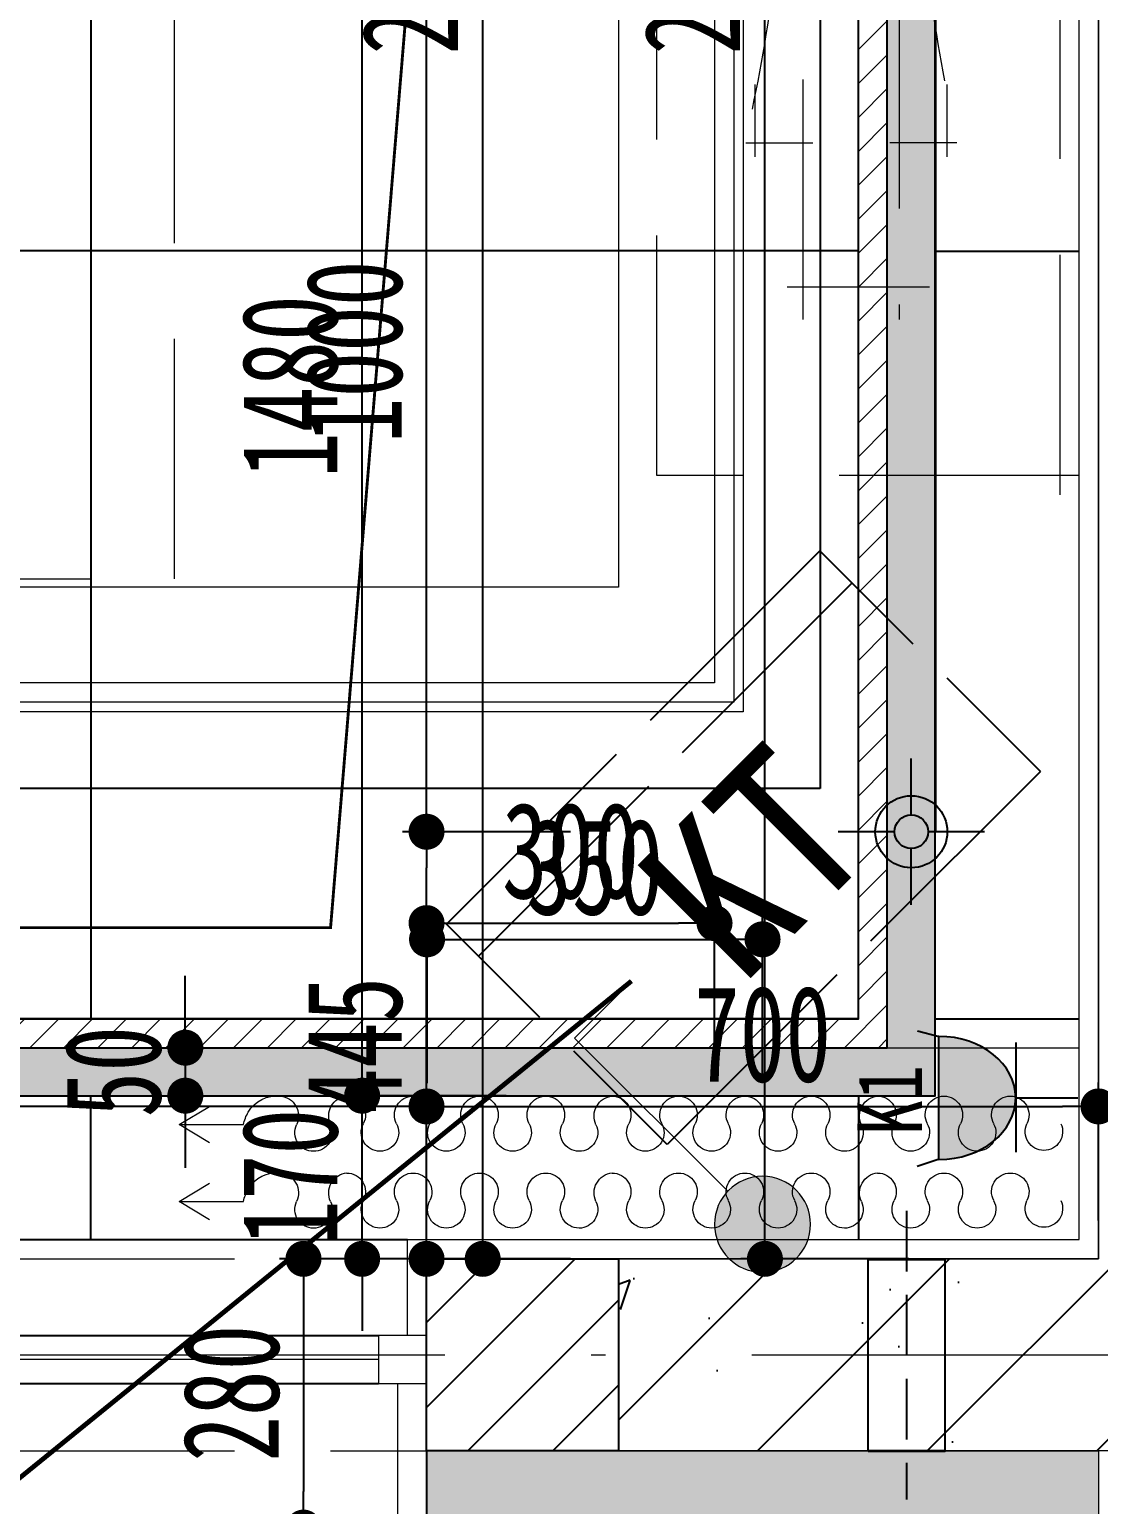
# Model space of a CAD drawing. Header units: millimetres. Extents: x 815519 to 890079, y 147095 to 251022.
# Drawn here: x 844399 to 845512, y 210462 to 211998 of the extents above; entities that cross this region are included whole.
import ezdxf

# ---------------------------------------------------------------- set-up
doc = ezdxf.new("R2010")
doc.units = ezdxf.units.MM
doc.header["$LTSCALE"] = 1000
for name, pattern in [('DASH', [0.35, 0.25, -0.1]), ('DASHDOT', [1, 0.5, -0.25, 0, -0.25]), ('DOTE', [61.468, 50.8, -5.08, 0.508, -5.08]), ('HIDDEN2', [0.1875, 0.125, -0.0625])]:
    doc.linetypes.add(name, pattern=pattern)
doc.layers.get('Defpoints').update_dxf_attribs({"color": 1})
for name, color, linetype in [('-02插座图层', 30, 'Continuous'), ('A-完成面尺寸标注', 53, 'Continuous'), ('EL-插座设备', 11, 'Continuous'), ('FC-地面分割', 142, 'Continuous'), ('FC-材料分缝', 8, 'Continuous'), ('PC_预制外墙', 11, 'Continuous'), ('PC_预制外墙填充', 252, 'Continuous'), ('PUB_HATCH', 8, 'Continuous'), ('RC-天花灯带', 1, 'Continuous'), ('SURFACE', 6, 'Continuous'), ('X-新风设备图', 8, 'Continuous'), ('空调', 9, 'Continuous')]:
    doc.layers.add(name, color=color, linetype=linetype)
for name, color, linetype, lineweight in [('EL-开关尺寸', 53, 'Continuous', 0), ('EL-开关设备', 140, 'Continuous', 0), ('EL-插座尺寸', 53, 'Continuous', 0), ('EL-线路控制', 11, 'Continuous', 0), ('FC-地面填充', 250, 'Continuous', 0), ('FC-地面尺寸', 53, 'Continuous', 0), ('FC-门槛线', 8, 'Continuous', 0), ('FF-DOOR', 61, 'Continuous', 0), ('FF-活动家具', 33, 'Continuous', 0), ('FF-窗帘', 8, 'Continuous', 0), ('L-梁', 91, 'DASH', 0), ('RC-天花灯具', 140, 'Continuous', 0), ('RC-天花灯具尺寸', 53, 'Continuous', 0), ('RC-天花造型', 40, 'Continuous', 0), ('S-WALL', 255, 'Continuous', 0), ('S-装饰完成线', 30, 'Continuous', 0), ('S-轴线', 149, 'DOTE', 0), ('预留洞-空调', 6, 'Continuous', 25)]:
    doc.layers.add(name, color=color, linetype=linetype, lineweight=lineweight)
doc.styles.add('C-SHET1', font='', dxfattribs={"width": 0.9})
doc.styles.get("Standard").update_dxf_attribs({"font": 'gbenor.shx', "bigfont": 'gbcbig.shx'})
doc.styles.add('TH-STYLE1', font='', dxfattribs={"width": 0.7})
doc.styles.add('文字标注', font='')
doc.styles.get('C-SHET1').set_extended_font_data('FangSong_GB2312')
doc.styles.get('TH-STYLE1').set_extended_font_data('STFangsong')
doc.styles.get('文字标注').set_extended_font_data('SimSun')
doc.linetypes.add('LED_LINE', pattern='A,20,-0.2,["LED",Standard,S=4,R=0,X=-0.1,Y=-0.05],-15', length=35.2)
doc.dimstyles.new('[布局]1：50', dxfattribs={"dimtxt": 2, "dimasz": 0.75, "dimexe": 0.5, "dimexo": 0.8, "dimgap": 0.5, "dimtad": 1, "dimdec": 0, "dimlfac": 50, "dimrnd": 5, "dimdsep": 46, "dimtxsty": 'TH-STYLE1', "dimblk": 'DOT', "dimcen": 1, "dimdle": 0.5, "dimclrd": 53, "dimclre": 53, "dimclrt": 53, "dimadec": 0, "dimazin": 0, "dimtfac": 1, "dimtdec": 0, "dimtix": 1, "dimtmove": 2, "dimatfit": 3, "dimldrblk": 'HBA_DIMENSION_TICK-天华', "dimfxl": 3, "dimfxlon": 1, "dimarcsym": 0})
doc.dimstyles.new('TH-1：50', dxfattribs={"dimscale": 50, "dimtxt": 2, "dimasz": 0.75, "dimexe": 0.5, "dimexo": 0.8, "dimgap": 0.5, "dimtad": 1, "dimdec": 0, "dimrnd": 5, "dimdsep": 46, "dimtxsty": 'TH-STYLE1', "dimblk": 'DOT', "dimcen": 1, "dimdle": 0.5, "dimclrd": 53, "dimclre": 53, "dimclrt": 2, "dimadec": 0, "dimazin": 2, "dimtfac": 1, "dimtdec": 0, "dimtix": 1, "dimtmove": 2, "dimatfit": 3, "dimldrblk": 'HBA_DIMENSION_TICK-天华', "dimfxl": 3, "dimfxlon": 1, "dimarcsym": 0})
doc.dimstyles.new('TH-[布局]1：50', dxfattribs={"dimscale": 0, "dimtxt": 2, "dimasz": 0.75, "dimexe": 0.3, "dimexo": 0.8, "dimgap": 0.5, "dimtad": 1, "dimdec": 0, "dimrnd": 5, "dimdsep": 46, "dimtxsty": 'TH-STYLE1', "dimblk": 'DOT', "dimcen": 1, "dimdle": 0.5, "dimclrd": 53, "dimclre": 53, "dimclrt": 53, "dimadec": 0, "dimazin": 2, "dimtfac": 1, "dimtdec": 0, "dimtix": 1, "dimtmove": 2, "dimatfit": 3, "dimldrblk": 'HBA_DIMENSION_TICK-天华', "dimfxl": 3, "dimfxlon": 1, "dimarcsym": 0})

# ---------------------------------------------------------------- blocks, each defined once
blk = doc.blocks.new('A$C295F009A')
at = {"layer": 'FF-活动家具', "linetype": 'DASH'}
for p, q in [((20, 1940), (20, 320.7)), ((0, 1920), (440, 1920)), ((440, 1920), (440, 320.7)), ((187.5, 691.9), (187.5, 1757.4)), ((287.5, 1757.4), (287.5, 691.9)), ((304.4, 1723.2), (156.2, 1723.2)), ((137.5, 1587.9), (137.5, 1512.7)), ((337.5, 1587.9), (337.5, 1512.7)), ((127.5, 1573.2), (197.5, 1573.2)), ((347.5, 1573.2), (277.5, 1573.2))]:
    blk.add_line(p, q, dxfattribs=at)
for centre, start, end in [((-1333.1, 1223.2), 348.0596, 12.1127), ((1808, 1223.2), 167.8873, 191.9404)]:
    blk.add_arc(centre, 1500.8, start, end, dxfattribs=at)
blk = doc.blocks.new('Z$W@#61777A51')
at = {"layer": '空调'}
for p, q in [((250, 325, -0.6), (0, 325, -0.6)), ((0, 187.5, -0.6), (0, 325, -0.6)), ((550, 325, -0.6), (300, 325, -0.6)), ((550, 187.5, -0.6), (550, 325, -0.6)), ((250, 277.5, -0.6), (0, 277.5, -0.6)), ((550, 277.5, -0.6), (300, 277.5, -0.6)), ((0, 0, -0.6), (0, 137.5, -0.6)), ((550, 0, -0.6), (550, 137.5, -0.6)), ((250, 0, -0.6), (0, 0, -0.6)), ((550, 0, -0.6), (300, 0, -0.6))]:
    blk.add_line(p, q, dxfattribs=at)
at = {"layer": '空调', "style": 'C-SHET1', "width": 0.9}
blk.add_text('KT', height=166.5, rotation=359.9935, dxfattribs=at).set_placement((170.1, 61.1, -0.6))
blk = doc.blocks.new('A$C6B8357AB')
at = {"layer": 'RC-天花灯具', "color": 8, "lineweight": -2}
for p, q in [((76.3, 152.3), (76.3, 93.8)), ((0, 76.3), (58.9, 76.3)), ((93.8, 76.3), (152.6, 76.3)), ((76.3, 58.9), (76.3, 0))]:
    blk.add_line(p, q, dxfattribs=at)
at = {"layer": 'RC-天花灯具', "lineweight": -2}
blk.add_circle((76.3, 76.3), 37.5, dxfattribs=at)
at = {"layer": 'RC-天花灯具', "color": 8, "lineweight": -2}
blk.add_circle((76.3, 76.3), 17.5, dxfattribs=at)
blk = doc.blocks.new('sff')
at = {"layer": 'FF-窗帘'}
for points in [[(157.4, -328.9), (183.8, -313)], [(183.8, -344.7), (157.4, -328.9), (213.3, -328.9)]]:
    blk.add_lwpolyline(points, dxfattribs=at)
at = {"layer": 'FF-窗帘', "extrusion": (0, 0, -1)}
for centre, major_axis, start_param, end_param in [((242.4, -333), (-20.6, 20.6), -0.244979, 0.889191), ((243.6, -321.5), (-12.4, -12.4), 2.459987, 4.364145), ((304.8, -321.5), (-12.4, -12.4), 0.348244, 2.252402), ((303, -320.4), (-11.5, 11.5), 0.785398, 2.846152), ((360.6, -320.4), (-11.5, -11.5), 0.295441, 2.356194), ((360.6, -320.4), (-11.5, 11.5), 0.785398, 2.846152), ((418.2, -320.4), (-11.5, -11.5), 0.295441, 2.356194), ((418.2, -320.4), (-11.5, 11.5), 0.785398, 2.846152), ((475.8, -320.4), (-11.5, -11.5), 0.295441, 2.356194), ((475.8, -320.4), (-11.5, 11.5), 0.785398, 2.846152), ((535.2, -321.5), (-12.4, -12.4), 0.348244, 2.252402), ((533.4, -320.4), (-11.5, 11.5), 0.785398, 2.846152), ((591, -320.4), (-11.5, 11.5), -1.275355, 0.785398), ((591, -320.4), (-11.5, 11.5), 0.785398, 2.846152), ((648.6, -320.4), (-11.5, 11.5), -1.275355, 0.785398), ((648.6, -320.4), (-11.5, 11.5), 0.785398, 2.846152), ((706.2, -320.4), (-11.5, 11.5), -1.275355, 0.785398), ((706.2, -320.4), (-11.5, 11.5), 0.785398, 2.846152), ((765.6, -321.5), (-12.4, -12.4), 0.348244, 2.252402), ((763.8, -320.4), (-11.5, 11.5), 0.785398, 2.846152), ((821.4, -320.4), (-11.5, 11.5), -1.275355, 0.785398), ((821.4, -320.4), (-11.5, 11.5), 0.785398, 2.846152), ((879, -320.4), (-11.5, 11.5), -1.275355, 0.785398), ((879, -320.4), (-11.5, 11.5), 0.785398, 2.846152), ((247.1, -335.8), (-24.4, -24.4), 0.987723, 1.325818), ((274.2, -335.8), (-11.5, -11.5), 5.497787, 7.505737), ((274.2, -335.8), (-11.5, -11.5), 3.489837, 5.497787), ((331.8, -335.7), (-11.5, -11.5), 5.497787, 7.558541), ((331.8, -335.7), (-11.5, 11.5), 1.866237, 3.926991), ((389.4, -335.7), (-11.5, -11.5), 5.497787, 7.558541), ((389.4, -335.7), (-11.5, 11.5), 1.866237, 3.926991), ((447, -335.7), (-11.5, -11.5), 5.497787, 7.558541), ((447, -335.7), (-11.5, 11.5), 1.866237, 3.926991), ((504.6, -335.7), (-11.5, -11.5), 5.497787, 7.558541), ((504.6, -335.8), (-11.5, -11.5), 3.489837, 5.497787), ((562.2, -335.7), (-11.5, -11.5), 5.497787, 7.558541), ((562.2, -335.7), (-11.5, 11.5), 1.866237, 3.926991), ((619.8, -335.7), (-11.5, -11.5), 5.497787, 7.558541), ((619.8, -335.7), (-11.5, 11.5), 1.866237, 3.926991), ((677.4, -335.7), (-11.5, -11.5), 5.497787, 7.558541), ((677.4, -335.7), (-11.5, 11.5), 1.866237, 3.926991), ((735, -335.7), (-11.5, -11.5), 5.497787, 7.558541), ((735, -335.8), (-11.5, -11.5), 3.489837, 5.497787), ((792.6, -335.7), (-11.5, -11.5), 5.497787, 7.558541), ((792.6, -335.7), (-11.5, 11.5), 1.866237, 3.926991), ((850.2, -335.7), (-11.5, -11.5), 5.497787, 7.558541), ((850.2, -335.7), (-11.5, 11.5), 1.866237, 3.926991), ((908.2, -335), (-11.5, -11.5), 5.497787, 7.505737), ((908.2, -335), (-11.5, -11.5), 3.489837, 5.497787)]:
    blk.add_ellipse(centre, major_axis=major_axis, ratio=1, start_param=start_param, end_param=end_param, dxfattribs=at)
blk = doc.blocks.new('A$C192F2CD6')
at = {"layer": 'FF-活动家具', "linetype": 'DASH'}
for p, q in [((2317.3, 501.2), (2317.3, 2661.4)), ((1979.6, 501.2), (2317.3, 501.2))]:
    blk.add_line(p, q, dxfattribs=at)
blk = doc.blocks.new('wgwegwevberr')
at = {"layer": 'L-梁', "linetype": 'DASH'}
for p, q in [((842612.3, 139443.9), (845012.3, 139443.9)), ((842612.3, 139243.9), (845012.3, 139243.9))]:
    blk.add_line(p, q, dxfattribs=at)
blk = doc.blocks.new('4354')
at = {"layer": 'FF-DOOR', "color": 8, "extrusion": (0, 0, -1)}
for p, q in [((476978.1, 266848.7), (476978.1, 266834.3)), ((477174.8, 266834.3), (476978.1, 266848.7)), ((476694.8, 266834.3), (477174.8, 266834.3)), ((477594.8, 266784.3), (477791.4, 266769.8)), ((478074.8, 266784.3), (477594.8, 266784.3)), ((477791.4, 266769.8), (477791.4, 266784.3))]:
    blk.add_line(p, q, dxfattribs=at)
at = {"layer": 'FF-DOOR', "extrusion": (0, 0, -1)}
for p, q in [((477338.6, 266834.3), (478384.8, 266834.3)), ((477338.6, 266809.3), (477338.6, 266834.3)), ((477442.3, 266809.3), (476484.8, 266809.3)), ((478384.8, 266809.3), (477338.6, 266809.3)), ((477442.3, 266784.3), (477442.3, 266809.3)), ((476484.8, 266784.3), (477442.3, 266784.3))]:
    blk.add_line(p, q, dxfattribs=at)
blk = doc.blocks.new('_Dot')
at = {"color": 33, "linetype": 'ByBlock', "lineweight": -2}
blk.add_line((-0.5, 0), (-1, 0), dxfattribs=at)
at = {"color": 33, "linetype": 'ByBlock', "const_width": 0.5}
blk.add_lwpolyline([(-0.25, 0, 1), (0.25, 0, 1)], format="xyb", close=True, dxfattribs=at)
blk = doc.blocks.new('*D381')
at = {"layer": 'Defpoints', "color": 0, "transparency": 16777216}
for p in [(844745.2, 210887.5), (845492.3, 210887.5, 6.9), (845492.3, 210717.5, 6.9)]:
    blk.add_point(p, dxfattribs=at)
at = {"layer": 'EL-插座尺寸', "color": 53, "lineweight": -2, "transparency": 16777216}
for p, q in [((844745.2, 210925), (844745.2, 210962.5)), ((844895.2, 210887.5), (844720.2, 210887.5)), ((844745.2, 210717.5), (844745.2, 210887.5)), ((844895.2, 210717.5), (844720.2, 210717.5)), ((844745.2, 210680), (844745.2, 210642.5))]:
    blk.add_line(p, q, dxfattribs=at)
at = {"layer": 'EL-插座尺寸', "color": 53, "lineweight": -2, "transparency": 16777216, "xscale": 37.5, "yscale": 37.5, "zscale": 37.5}
for p, rotation in [((844745.2, 210887.5), 270), ((844745.2, 210717.5), 90)]:
    blk.add_blockref('_Dot', p, dxfattribs=dict(at, rotation=rotation))
at = {"layer": 'EL-插座尺寸', "color": 2, "transparency": 16777216, "insert": (844670.2, 210802.5), "char_height": 100, "attachment_point": 5, "rotation": 90, "style": 'TH-STYLE1'}
blk.add_mtext('170', dxfattribs=at)
blk = doc.blocks.new('HBA_DIMENSION_TICK-天华')
at = {"color": 50, "linetype": 'ByBlock'}
for points in [[(-72.714, 62.307), (-54.906, 79.963), (-12, -0.037), (0, 0)], [(-72.714, -62.307), (-54.906, -79.963), (-12, 0.037), (0, 0)]]:
    blk.add_solid(points, dxfattribs=at)
blk = doc.blocks.new('*D380')
at = {"layer": 'Defpoints', "color": 0, "transparency": 16777216}
for p in [(844745.2, 212365.2), (845492.3, 212365.2), (845492.3, 210887.5, 6.9)]:
    blk.add_point(p, dxfattribs=at)
at = {"layer": 'EL-插座尺寸', "color": 53, "lineweight": -2, "transparency": 16777216}
for p, q in [((844895.2, 212365.2), (844720.2, 212365.2)), ((844745.2, 210925), (844745.2, 212327.7)), ((844895.2, 210887.5), (844720.2, 210887.5))]:
    blk.add_line(p, q, dxfattribs=at)
at = {"layer": 'EL-插座尺寸', "color": 53, "lineweight": -2, "transparency": 16777216, "xscale": 37.5, "yscale": 37.5, "zscale": 37.5}
for p, rotation in [((844745.2, 212365.2), 90), ((844745.2, 210887.5), 270)]:
    blk.add_blockref('_Dot', p, dxfattribs=dict(at, rotation=rotation))
at = {"layer": 'EL-插座尺寸', "color": 2, "transparency": 16777216, "insert": (844670.2, 211626.3), "char_height": 100, "attachment_point": 5, "rotation": 90, "style": 'TH-STYLE1'}
blk.add_mtext('1480', dxfattribs=at)
blk = doc.blocks.new('*D249')
at = {"layer": 'Defpoints', "color": 0, "ltscale": 0.5, "transparency": 16777216}
for p in [(845112.3, 211067.3), (845112.3, 210737.5), (844812.3, 210717.5)]:
    blk.add_point(p, dxfattribs=at)
at = {"layer": 'EL-开关尺寸', "color": 53, "lineweight": -2, "ltscale": 0.5, "transparency": 16777216}
for p, q in [((844812.3, 210917.3), (844812.3, 211082.3)), ((845112.3, 210917.3), (845112.3, 211082.3)), ((844849.8, 211067.3), (845074.8, 211067.3))]:
    blk.add_line(p, q, dxfattribs=at)
at = {"layer": 'EL-开关尺寸', "color": 53, "lineweight": -2, "ltscale": 0.5, "transparency": 16777216, "xscale": 37.49999999999999, "yscale": 37.49999999999999, "zscale": 37.49999999999999, "rotation": 180}
blk.add_blockref('_Dot', (844812.3, 211067.3), dxfattribs=at)
at = {"layer": 'EL-开关尺寸', "color": 53, "lineweight": -2, "ltscale": 0.5, "transparency": 16777216, "xscale": 37.49999999999999, "yscale": 37.49999999999999, "zscale": 37.49999999999999}
blk.add_blockref('_Dot', (845112.3, 211067.3), dxfattribs=at)
at = {"layer": 'EL-开关尺寸', "color": 53, "ltscale": 0.5, "transparency": 16777216, "insert": (844962.3, 211142.3), "char_height": 100, "attachment_point": 5, "style": 'TH-STYLE1'}
blk.add_mtext('300', dxfattribs=at)
blk = doc.blocks.new('A$C18B43379')
at = {"color": 2, "linetype": 'DASH', "ltscale": 0.25}
blk.add_lwpolyline([(0, -250), (0, 50)], dxfattribs=at)
blk.add_lwpolyline([(-40, 0), (-40, -200), (40, -200), (40, 0), (-40, 0)])
blk = doc.blocks.new('*D1001')
at = {"layer": 'A-完成面尺寸标注', "color": 53, "lineweight": -2, "ltscale": 0.5, "transparency": 16777216}
for p, q in [((844772.3, 210717.5), (844659.1, 210717.5)), ((844684.1, 210680), (844684.1, 210475)), ((844772.3, 210437.5), (844659.1, 210437.5))]:
    blk.add_line(p, q, dxfattribs=at)
at = {"layer": 'Defpoints', "color": 0, "ltscale": 0.5, "transparency": 16777216}
for p in [(844812.3, 210717.5, 6.9), (844684.1, 210437.5), (844812.3, 210437.5, 6.9)]:
    blk.add_point(p, dxfattribs=at)
at = {"layer": 'A-完成面尺寸标注', "color": 53, "lineweight": -2, "ltscale": 0.5, "transparency": 16777216, "xscale": 37.49999999999999, "yscale": 37.49999999999999, "zscale": 37.49999999999999}
for p, rotation in [((844684.1, 210717.5), 90), ((844684.1, 210437.5), 270)]:
    blk.add_blockref('_Dot', p, dxfattribs=dict(at, rotation=rotation))
at = {"layer": 'A-完成面尺寸标注', "color": 53, "ltscale": 0.5, "transparency": 16777216, "insert": (844609.1, 210577.5), "char_height": 100, "attachment_point": 5, "rotation": 90, "style": 'TH-STYLE1'}
blk.add_mtext('280', dxfattribs=at)
blk = doc.blocks.new('*D1002')
at = {"layer": 'A-完成面尺寸标注', "color": 53, "lineweight": -2, "ltscale": 0.5, "transparency": 16777216}
for p, q in [((844812.3, 210757.5), (844812.3, 210901.3)), ((845512.3, 210757.5), (845512.3, 210901.3)), ((844849.8, 210876.3), (845474.8, 210876.3))]:
    blk.add_line(p, q, dxfattribs=at)
at = {"layer": 'Defpoints', "color": 0, "ltscale": 0.5, "transparency": 16777216}
for p in [(845512.3, 210876.3), (844812.3, 210717.5, 6.9), (845512.3, 210717.5, 6.9)]:
    blk.add_point(p, dxfattribs=at)
at = {"layer": 'A-完成面尺寸标注', "color": 53, "lineweight": -2, "ltscale": 0.5, "transparency": 16777216, "xscale": 37.49999999999999, "yscale": 37.49999999999999, "zscale": 37.49999999999999, "rotation": 180}
blk.add_blockref('_Dot', (844812.3, 210876.3), dxfattribs=at)
at = {"layer": 'A-完成面尺寸标注', "color": 53, "lineweight": -2, "ltscale": 0.5, "transparency": 16777216, "xscale": 37.49999999999999, "yscale": 37.49999999999999, "zscale": 37.49999999999999}
blk.add_blockref('_Dot', (845512.3, 210876.3), dxfattribs=at)
at = {"layer": 'A-完成面尺寸标注', "color": 53, "ltscale": 0.5, "transparency": 16777216, "insert": (845162.3, 210951.3), "char_height": 100, "attachment_point": 5, "style": 'TH-STYLE1'}
blk.add_mtext('700', dxfattribs=at)
blk = doc.blocks.new('*D1003')
at = {"layer": 'A-完成面尺寸标注', "color": 53, "lineweight": -2, "ltscale": 0.5, "transparency": 16777216}
for p, q in [((845314.8, 213417.5), (845139.8, 213417.5)), ((845164.8, 210755), (845164.8, 213380)), ((845314.8, 210717.5), (845139.8, 210717.5))]:
    blk.add_line(p, q, dxfattribs=at)
at = {"layer": 'Defpoints', "color": 0, "ltscale": 0.5, "transparency": 16777216}
for p in [(845164.8, 213417.5), (845512.3, 213417.5, 6.9), (845512.3, 210717.5, 6.9)]:
    blk.add_point(p, dxfattribs=at)
at = {"layer": 'A-完成面尺寸标注', "color": 53, "lineweight": -2, "ltscale": 0.5, "transparency": 16777216, "xscale": 37.49999999999999, "yscale": 37.49999999999999, "zscale": 37.49999999999999}
for p, rotation in [((845164.8, 213417.5), 90), ((845164.8, 210717.5), 270)]:
    blk.add_blockref('_Dot', p, dxfattribs=dict(at, rotation=rotation))
at = {"layer": 'A-完成面尺寸标注', "color": 53, "ltscale": 0.5, "transparency": 16777216, "insert": (845089.8, 212067.5), "char_height": 100, "attachment_point": 5, "rotation": 90, "style": 'TH-STYLE1'}
blk.add_mtext('2700', dxfattribs=at)
blk = doc.blocks.new('*D1549')
at = {"layer": 'Defpoints', "color": 0, "transparency": 16777216}
for p in [(844500.8, 210937.5), (844500.8, 210887.5), (844561, 210887.5)]:
    blk.add_point(p, dxfattribs=at)
at = {"layer": 'FC-地面尺寸', "color": 53, "lineweight": -2, "transparency": 16777216}
for p, q in [((844561, 210975), (844561, 211012.5)), ((844540.8, 210937.5), (844586, 210937.5)), ((844561, 210937.5), (844561, 210887.5)), ((844540.8, 210887.5), (844586, 210887.5)), ((844561, 210850), (844561, 210812.5))]:
    blk.add_line(p, q, dxfattribs=at)
at = {"layer": 'FC-地面尺寸', "color": 53, "lineweight": -2, "transparency": 16777216, "xscale": 37.49999999999999, "yscale": 37.49999999999999, "zscale": 37.49999999999999}
for p, rotation in [((844561, 210937.5), 270), ((844561, 210887.5), 90)]:
    blk.add_blockref('_Dot', p, dxfattribs=dict(at, rotation=rotation))
at = {"layer": 'FC-地面尺寸', "color": 53, "transparency": 16777216, "insert": (844486, 210912.5), "char_height": 100, "attachment_point": 5, "rotation": 90, "style": 'TH-STYLE1'}
blk.add_mtext('50', dxfattribs=at)
blk = doc.blocks.new('*D529')
at = {"layer": 'Defpoints', "color": 0, "ltscale": 0.5, "transparency": 16777216}
for p in [(844812.3, 211162.5), (845342.3, 211162.5), (845492.3, 210717.5, 6.9)]:
    blk.add_point(p, dxfattribs=at)
at = {"layer": 'RC-天花灯具尺寸', "color": 53, "lineweight": -2, "ltscale": 0.5, "transparency": 16777216}
for p, q in [((844962.3, 211162.5), (844787.3, 211162.5)), ((844812.3, 210755), (844812.3, 211125)), ((844962.3, 210717.5), (844787.3, 210717.5))]:
    blk.add_line(p, q, dxfattribs=at)
at = {"layer": 'RC-天花灯具尺寸', "color": 53, "lineweight": -2, "ltscale": 0.5, "transparency": 16777216, "xscale": 37.49999999999999, "yscale": 37.49999999999999, "zscale": 37.49999999999999}
for p, rotation in [((844812.3, 211162.5), 90), ((844812.3, 210717.5), 270)]:
    blk.add_blockref('_Dot', p, dxfattribs=dict(at, rotation=rotation))
at = {"layer": 'RC-天花灯具尺寸', "color": 53, "ltscale": 0.5, "transparency": 16777216, "insert": (844737.3, 210940), "char_height": 100, "attachment_point": 5, "rotation": 90, "style": 'TH-STYLE1'}
blk.add_mtext('445', dxfattribs=at)
blk = doc.blocks.new('*D1579')
at = {"layer": 'Defpoints', "color": 0, "ltscale": 0.5, "transparency": 16777216}
for p in [(844812.3, 212162.5), (845342.3, 212162.5), (845342.3, 211162.5)]:
    blk.add_point(p, dxfattribs=at)
at = {"layer": 'RC-天花灯具尺寸', "color": 53, "lineweight": -2, "ltscale": 0.5, "transparency": 16777216}
for p, q in [((844962.3, 212162.5), (844787.3, 212162.5)), ((844812.3, 211200), (844812.3, 212125)), ((844962.3, 211162.5), (844787.3, 211162.5))]:
    blk.add_line(p, q, dxfattribs=at)
at = {"layer": 'RC-天花灯具尺寸', "color": 53, "lineweight": -2, "ltscale": 0.5, "transparency": 16777216, "xscale": 37.49999999999999, "yscale": 37.49999999999999, "zscale": 37.49999999999999}
for p, rotation in [((844812.3, 212162.5), 90), ((844812.3, 211162.5), 270)]:
    blk.add_blockref('_Dot', p, dxfattribs=dict(at, rotation=rotation))
at = {"layer": 'RC-天花灯具尺寸', "color": 53, "ltscale": 0.5, "transparency": 16777216, "insert": (844737.3, 211662.5), "char_height": 100, "attachment_point": 5, "rotation": 90, "style": 'TH-STYLE1'}
blk.add_mtext('1000', dxfattribs=at)
blk = doc.blocks.new('A$C0F24531A')
at = {"layer": 'EL-插座设备'}
blk.add_hatch(color=11, dxfattribs=at).paths.add_polyline_path([(-2.977, 5.372, 0.998307), (2.976, 5.372)])
at = {"layer": 'EL-插座设备', "color": 11}
for p, q in [((-2.977, 5.397), (-3.309, 6.215)), ((2.976, 5.406), (3.223, 6.198)), ((-2.977, 5.372), (2.976, 5.372)), ((2.976, 5.372), (2.976, 5.406)), ((2.672, 2.391), (-2.628, 2.391)), ((0, 2.401), (0, 0))]:
    blk.add_line(p, q, dxfattribs=at)
blk.add_arc((-0.001, 5.377), 2.976, 180.0968, 359.9027, dxfattribs=at)
blk = doc.blocks.new('A$C43BA3555')
at = {"layer": 'EL-插座设备', "color": 11, "xscale": 42.42424242361449, "yscale": 42.42424242361449, "zscale": 42.42424242361449, "rotation": 180}
blk.add_blockref('A$C0F24531A', (0, 0), dxfattribs=at)
at = {"layer": 'EL-插座设备', "color": 11, "style": '文字标注'}
blk.add_attdef('F', (-32.4, -348.7), '', height=106.1, dxfattribs=at)
blk = doc.blocks.new('*U551')
at = {"ltscale": 0.3}
h = blk.add_hatch(color=256, dxfattribs=at)
h.dxf.hatch_style = 1
edge = h.paths.add_edge_path()
edge.add_arc((0, 0), 50, 0, 360)
for p, q in [((195.9, 194.1), (136.6, 253.4)), ((36.2, 34.5), (195.9, 194.1))]:
    blk.add_line(p, q, dxfattribs=at)
blk.add_circle((0, 0), 50, dxfattribs=at)
blk = doc.blocks.new('*D548')
at = {"layer": 'Defpoints', "color": 0, "ltscale": 0.5, "transparency": 16777216}
for p in [(845162.3, 211050.4), (844812.8, 210717.5, -6.9), (845162.3, 210717.5)]:
    blk.add_point(p, dxfattribs=at)
at = {"layer": 'EL-插座尺寸', "color": 53, "lineweight": -2, "ltscale": 0.5, "transparency": 16777216}
for p, q in [((844812.8, 210900.4), (844812.8, 211075.4)), ((845162.3, 210900.4), (845162.3, 211075.4)), ((844850.3, 211050.4), (845124.8, 211050.4))]:
    blk.add_line(p, q, dxfattribs=at)
at = {"layer": 'EL-插座尺寸', "color": 53, "lineweight": -2, "ltscale": 0.5, "transparency": 16777216, "xscale": 37.5, "yscale": 37.5, "zscale": 37.5, "rotation": 180}
blk.add_blockref('_Dot', (844812.8, 211050.4), dxfattribs=at)
at = {"layer": 'EL-插座尺寸', "color": 53, "lineweight": -2, "ltscale": 0.5, "transparency": 16777216, "xscale": 37.5, "yscale": 37.5, "zscale": 37.5}
blk.add_blockref('_Dot', (845162.3, 211050.4), dxfattribs=at)
at = {"layer": 'EL-插座尺寸', "color": 2, "ltscale": 0.5, "transparency": 16777216, "insert": (844987.5, 211125.4), "char_height": 100, "attachment_point": 5, "style": 'TH-STYLE1'}
blk.add_mtext('350', dxfattribs=at)
blk = doc.blocks.new('*D1454')
at = {"layer": 'A-完成面尺寸标注', "color": 53, "lineweight": -2, "ltscale": 0.5, "transparency": 16777216}
for p, q in [((842812.3, 210757.5), (842812.3, 210901.3)), ((844812.3, 210757.4), (844812.3, 210901.3)), ((844774.8, 210876.3), (842849.8, 210876.3))]:
    blk.add_line(p, q, dxfattribs=at)
at = {"layer": 'Defpoints', "color": 0, "ltscale": 0.5, "transparency": 16777216}
for p in [(842812.3, 210876.3), (842812.3, 210717.5, 6.9), (844812.3, 210717.5, 13.8)]:
    blk.add_point(p, dxfattribs=at)
at = {"layer": 'A-完成面尺寸标注', "color": 53, "lineweight": -2, "ltscale": 0.5, "transparency": 16777216, "xscale": 37.49999999999999, "yscale": 37.49999999999999, "zscale": 37.49999999999999, "rotation": 180}
blk.add_blockref('_Dot', (842812.3, 210876.3), dxfattribs=at)
at = {"layer": 'A-完成面尺寸标注', "color": 53, "lineweight": -2, "ltscale": 0.5, "transparency": 16777216, "xscale": 37.49999999999999, "yscale": 37.49999999999999, "zscale": 37.49999999999999}
blk.add_blockref('_Dot', (844812.3, 210876.3), dxfattribs=at)
at = {"layer": 'A-完成面尺寸标注', "color": 53, "ltscale": 0.5, "transparency": 16777216, "insert": (843812.3, 210951.3), "char_height": 100, "attachment_point": 5, "style": 'TH-STYLE1'}
blk.add_mtext('2000', dxfattribs=at)
blk = doc.blocks.new('*D1481')
at = {"layer": 'Defpoints', "color": 0, "ltscale": 0.5, "transparency": 16777216}
for p in [(844870.8, 213417.5), (845512.3, 213417.5), (845512.3, 210717.5)]:
    blk.add_point(p, dxfattribs=at)
at = {"layer": 'X-新风设备图', "color": 53, "lineweight": -2, "ltscale": 0.5, "transparency": 16777216}
for p, q in [((844945.8, 213417.5), (844845.8, 213417.5)), ((844870.8, 210755), (844870.8, 213380)), ((844945.8, 210717.5), (844845.8, 210717.5))]:
    blk.add_line(p, q, dxfattribs=at)
at = {"layer": 'X-新风设备图', "color": 53, "lineweight": -2, "ltscale": 0.5, "transparency": 16777216, "xscale": 37.5, "yscale": 37.5, "zscale": 37.5}
for p, rotation in [((844870.8, 213417.5), 90), ((844870.8, 210717.5), 270)]:
    blk.add_blockref('_Dot', p, dxfattribs=dict(at, rotation=rotation))
at = {"layer": 'X-新风设备图', "color": 2, "ltscale": 0.5, "transparency": 16777216, "insert": (844795.8, 212067.5), "char_height": 100, "attachment_point": 5, "rotation": 90, "style": 'TH-STYLE1'}
blk.add_mtext('2700', dxfattribs=at)
blk = doc.blocks.new('A$C746D5DE6')
at = {"layer": 'PC_预制外墙'}
blk.add_lwpolyline([(2800, 1000), (3000, 1000), (3000, 800), (2800, 800), (2800, 1000)], close=True, dxfattribs=at)
at = {"layer": 'PC_预制外墙填充'}
for p, q in [((2800, 933.6), (2866.4, 1000)), ((2800, 845.2), (2954.8, 1000)), ((2843.1, 800), (3000, 956.9)), ((2931.5, 800), (3000, 868.5))]:
    blk.add_line(p, q, dxfattribs=at)

msp = doc.modelspace()

# ---------------------------------------------------------------- hatches: boundary and pattern name
at = {"layer": 'FC-地面填充', "ltscale": 0.5}
h = msp.add_hatch(dxfattribs=at)
h.set_pattern_fill('大理石', color=256, scale=50, pattern_type=2)
h.set_pattern_definition([(41.9872125, (262.5, 36), (629.999983, 472.5000073), [10.09022, -2108.85545]), (68.1985905, (112.5, 20.25), (314.9999976, 944.9999946), [36.34986, -2508.14045]), (60.945396, (105, 2.25), (314.9999758, 472.500012), [15.44344, -3227.6799]), (90, (112.5, 15.75), (315, -2e-14), [4.5, -467.99997]), (71.565051, (259.5, 27), (1e-06, 472.5), [9.48683, -986.6306]), (171.469234, (259.5, 27), (-314.999998, 3.6e-06), [15.16781, -3170.0724]), (79.215702, (238.5, -2.25), (314.9999998, 1889.9999904), [32.06634, -3334.89895]), (62.1329961, (1.5, 141.75), (1259.99998061, 2362.50000902), [73.8093, -15426.1425]), (0, (6.04, 211.03), (0, 472.5), [0, -315]), (64.9831065, (210, 297), (629.9999984, 1417.4999907), [49.65884, -5164.5185]), (81.4391104, (331.5, 110.25), (629.99999884, 4252.49996763), [70.5359, -14742.001]), (82.8749836, (157.5, 153), (314.99997597, 2362.4999978), [36.28016, -7582.553]), (76.75948, (126, 54), (315.00000216, 1417.4999931), [78.58912, -8173.2675]), (0, (76.9, 54.23), (0, 472.5), [0, -315]), (0, (81.96, 49.17), (0, 472.5), [0, -315]), (0, (117.4, 74.46), (0, 472.5), [0, -315]), (0, (107.26, 130.1), (0, 472.5), [0, -315]), (59.0362434, (144, 130.5), (314.9999702, 472.5000116), [26.23928, -5484.01]), (0, (157.47, 152.13), (0, 472.5), [0, -315]), (0, (117.4, 135.16), (0, 472.5), [0, -315]), (0, (132.57, 165.5), (0, 472.5), [0, -315]), (0, (117.4, 120), (0, 472.5), [0, -315]), (50.194429, (300, 87.75), (315, 472.4999994), [11.71538, -2448.51325]), (90, (300, 74.25), (315, -2e-14), [13.5, -458.99998]), (43.66778, (283.5, 58.5), (944.999998, 944.9999951), [22.81036, -4767.36495]), (90, (283.5, 54), (315, -2e-14), [4.5, -467.99997]), (39.805571, (270, 42.75), (629.9999795, 472.5000167), [17.57306, -3672.76985]), (0, (223.67, 74.46), (0, 472.5), [0, -315]), (0, (300.7, 88.73), (0, 472.5), [0, -315]), (0, (300.7, 88.73), (0, 472.5), [0, -315]), (29.3577535, (307.5, 96.75), (944.999995, 472.5000022), [27.53634, -2863.7793]), (0, (299.6, 120), (0, 472.5), [0, -315]), (146.309932, (210, 297), (-629.9999979, 472.4999878), [32.44996, -3374.79595]), (8.1301023, (175.5, 234), (3149.9999744, 472.4999965), [31.8198, -6650.339]), (47.8624052, (105, 225), (1259.9999976, 1417.49999528), [42.4794, -8878.1955]), (14.620874, (36, 207), (1889.99998854, 472.5000191), [71.30919, -7416.1545]), (0, (61.7, 236.3), (0, 472.5), [0, -315]), (18.434949, (162, 189), (1259.999991, 472.4999952), [14.23025, -2974.12205]), (16.699244, (175.5, 193.5), (314.999993, 2.8e-05), [7.83023, -1636.51795]), (101.093723, (183, 195.75), (-630.00000934, 3307.49996524), [38.97836, -8146.4765]), (0, (142.7, 216.1), (0, 472.5), [0, -315]), (0, (175.33, 234.9), (0, 472.5), [0, -315]), (0, (132.57, 180.7), (0, 472.5), [0, -315]), (0, (92.1, 281.84), (0, 472.5), [0, -315]), (0, (76.9, 261.6), (0, 472.5), [0, -315]), (44.1449026, (157.5, 290.25), (944.99999728, 944.9999956), [35.53607, -7427.0385]), (54.5829447, (133.5, 256.5), (315.00000002, 472.49999563), [41.41331, -8655.3815]), (0, (157.92, 290.56), (0, 472.5), [0, -315]), (0, (112.32, 266.66), (0, 472.5), [0, -315]), (0, (157.92, 290.56), (0, 472.5), [0, -315]), (0, (133.55, 255.76), (0, 472.5), [0, -315]), (75.068583, (207, 238.5), (314.9999985, 1417.4999934), [11.64313, -2433.4143]), (90, (210, 249.75), (315, -2e-14), [47.25, -425.25]), (50.194429, (265.5, 447.75), (315, 472.4999994), [11.71538, -2448.51325]), (0, (178.1, 347.6), (0, 472.5), [0, -315]), (0, (188.24, 342.53), (0, 472.5), [0, -315]), (0, (147.75, 352.65), (0, 472.5), [0, -315]), (0, (198.37, 408.3), (0, 472.5), [0, -315]), (53.1301023, (231, 380.25), (315.0000004, 472.4999997), [22.5, -4702.4998]), (90, (231, 342), (315, -2e-14), [38.25, -434.24999]), (0, (231.05, 342.76), (0, 472.5), [0, -315]), (23.1985905, (255, 443.25), (944.999994, 472.4999966), [11.42366, -2387.5448]), (66.037511, (252, 436.5), (314.999997, 944.99999), [7.38664, -1543.8084]), (66.037511, (249, 429.75), (314.999997, 944.99999), [7.38664, -1543.8084]), (81.8698976, (244.5, 398.25), (315.00000136, 2362.4999988), [31.8198, -6650.339]), (90, (273, 456.75), (315, -2e-14), [11.25, -461.24999]), (0, (238.4, 472.5), (0, 472.5), [0, -315])])
h.paths.add_polyline_path([(845342.3, 216147.5), (842382.3, 216147.5), (842382.3, 210887.5), (845342.3, 210887.5)])
h.paths.add_polyline_path([(845292.3, 216097.5), (842432.3, 216097.5), (842432.3, 210937.5), (845292.3, 210937.5)], flags=16)
h = msp.add_hatch(dxfattribs=at)
h.set_pattern_fill('ANSI31', color=256, scale=200, style=0)
h.set_pattern_definition([(45, (0, 0), (-17.6776695, 17.6776695), [])])
h.paths.add_polyline_path([(845292.3, 216097.5), (842432.3, 216097.5), (842432.3, 210937.5), (845292.3, 210937.5)])
h.paths.add_polyline_path([(845262.3, 216067.5), (842462.3, 216067.5), (842462.3, 210967.5), (845262.3, 210967.5)], flags=16)
at = {"layer": 'FC-材料分缝', "ltscale": 0.5}
h = msp.add_hatch(dxfattribs=at)
h.set_pattern_fill('_USER', color=8, scale=800, angle=90, style=0, double=1, pattern_type=0)
h.set_pattern_definition([(90, (845262.3, 210967.5), (-800, 5e-14), []), (180, (845262.3, 210967.5), (-1e-13, -800), [])])
h.paths.add_polyline_path([(845262.3, 216067.5), (842462.3, 216067.5), (842462.3, 210967.5), (845262.3, 210967.5)])
at = {"layer": 'PUB_HATCH'}
h = msp.add_hatch(dxfattribs=at)
h.set_pattern_fill('钢筋混凝土', color=256, scale=50, style=0)
h.set_pattern_definition([(45, (-168259.29, 41209.81), (-88.388348, 88.388348), []), (50, (-168259.3, 41209.8), (358.63009, -31.37607), [37.5, -412.5]), (355, (-168259.3, 41209.8), (-69.37567, 376.09607), [30, -330]), (100.4514, (-168229.4, 41207.2), (289.25469, 344.71977), [31.8701, -350.57106]), (46.1842, (-168259.3, 41309.8), (533.62052, -82.7595), [56.25, -618.75]), (96.6356, (-168214.8, 41302.9), (467.33135, 487.05894), [47.80514, -525.8565]), (351.1842, (-168259.3, 41309.8), (467.33097, 487.0593), [45, -495]), (21, (-168209.3, 41284.8), (298.45353, -201.309445), [37.5, -412.5]), (326, (-168209.3, 41284.8), (121.65767, 362.57502), [30, -330]), (71.4514, (-168184.42, 41268.03), (420.11131, 161.26525), [31.8701, -350.57106]), (37.5, (-168259.29, 41209.81), (6.079928, 166.446927), [0, -326, 0, -335, 0, -331.25]), (7.5, (-168259.3, 41209.8), (131.53477, 197.205856), [0, -191, 0, -318.5, 0, -126.25]), (327.5, (-168370.79, 41209.81), (266.911218, -11.277436), [0, -125, 0, -390, 0, -517.5]), (317.5, (-168420.8, 41209.8), (291.593085, 50.05249), [0, -162.5, 0, -259, 0, -367.5])])
h.paths.add_polyline_path([(845012.3, 210717.5), (845012.3, 210517.5), (845712.3, 210517.5), (845712.3, 211017.5), (845512.3, 211017.5), (845512.3, 210717.5)])
at = {"layer": 'S-WALL'}
h = msp.add_hatch(dxfattribs=at)
h.set_pattern_fill('HONEY', color=8, scale=5, style=0)
h.set_pattern_definition([(0, (476434.745, 266721.791), (23.8125, 13.7481532), [15.875, -31.75]), (120, (476434.745, 266721.791), (-23.81249995, 13.7481533), [15.875, -31.75]), (60, (476434.745, 266721.791), (5e-08, 27.49630654), [-31.75, 15.875])])
h.paths.add_polyline_path([(842212.3, 210517.5), (842212.3, 210437.5), (842812.3, 210437.5), (842812.3, 210517.5), (842612.3, 210517.5), (842612.3, 210517.5)])
h.paths.add_polyline_path([(845432.3, 210437.5), (845432.3, 209817.5), (845512.3, 209817.5), (845512.3, 210517.5), (845012.3, 210517.5), (844812.3, 210517.5), (844812.3, 210437.5)])

# ---------------------------------------------------------------- linework, layer by layer
at = {"layer": 'EL-线路控制', "linetype": 'DASHDOT', "ltscale": 0.1}
for points, const_width in [([(842382.3, 213162.5), (842382.3, 211062.5), (844712.3, 211062.5), (845050.4, 215161.3), (844969.4, 216118.9), (843565, 216195.7), (843477.2, 216503.6)], 3), ([(845342.3, 211162.5), (845342.3, 216151.5), (843537.5, 216476)], 3), ([(845025.7, 211006.9), (843512.3, 209777.5)], 5)]:
    msp.add_lwpolyline(points, dxfattribs=dict(at, const_width=const_width))
at = {"layer": 'FC-地面分割', "color": 142, "ltscale": 0.5}
msp.add_line((842832.3, 210737.5), (844792.3, 210737.5), dxfattribs=at)
for points in [[(845342.3, 216147.5), (842382.3, 216147.5), (842382.3, 210887.5), (845342.3, 210887.5)], [(845262.3, 216067.5), (842462.3, 216067.5), (842462.3, 210967.5), (845262.3, 210967.5)]]:
    msp.add_lwpolyline(points, close=True, dxfattribs=at)
at = {"layer": 'FC-地面分割', "color": 8, "ltscale": 0.5}
msp.add_lwpolyline([(845292.3, 216097.5), (842432.3, 216097.5), (842432.3, 210937.5), (845292.3, 210937.5)], close=True, dxfattribs=at)
at = {"layer": 'FC-材料分缝', "color": 8, "ltscale": 0.5}
for p, q in [((845342.3, 211767.5), (845492.3, 211767.5)), ((845342.3, 210967.5), (845492.3, 210967.5)), ((844462.3, 210887.5), (844462.3, 210737.5)), ((845262.3, 210887.5), (845262.3, 210737.5)), ((842862.3, 210637.5), (844762.3, 210637.5)), ((842862.3, 210587.5), (844762.3, 210587.5))]:
    msp.add_line(p, q, dxfattribs=at)
at = {"layer": 'FC-门槛线', "ltscale": 0.5}
msp.add_lwpolyline([(842832.3, 210737.5), (844792.3, 210737.5)], dxfattribs=at)
at = {"layer": 'RC-天花灯带', "color": 1, "linetype": 'LED_LINE', "ltscale": 0.01}
msp.add_lwpolyline([(845222.3, 211207.5), (842502.3, 211207.5), (842502.3, 216027.5), (845222.3, 216027.5)], close=True, dxfattribs=at)
at = {"layer": 'RC-天花造型', "ltscale": 0.5}
msp.add_lwpolyline([(845142.3, 211287.5), (842582.3, 211287.5), (842582.3, 215947.5), (845142.3, 215947.5)], close=True, dxfattribs=at)
at = {"layer": 'RC-天花造型', "color": 250, "ltscale": 0.5}
msp.add_lwpolyline([(845132.3, 211297.5), (842592.3, 211297.5), (842592.3, 215937.5), (845132.3, 215937.5)], close=True, dxfattribs=at)
at = {"layer": 'RC-天花造型', "color": 8, "ltscale": 0.5}
for points in [[(845112.3, 211317.5), (842612.3, 211317.5), (842612.3, 215917.5), (845112.3, 215917.5)], [(845012.3, 211417.5), (842712.3, 211417.5), (842712.3, 215817.5), (845012.3, 215817.5)]]:
    msp.add_lwpolyline(points, close=True, dxfattribs=at)
at = {"layer": 'RC-天花造型', "ltscale": 0.5}
msp.add_lwpolyline([(842232.3, 210937.5), (845492.3, 210937.5)], dxfattribs=at)
at = {"layer": 'S-WALL'}
for p, q in [((845512.3, 213417.5), (845512.3, 210717.5)), ((845512.3, 210717.5), (844812.3, 210717.5)), ((844812.3, 210717.5), (844812.3, 210517.5)), ((844812.3, 210517.5), (845512.3, 210517.5)), ((845512.3, 210517.5), (845512.3, 209817.5))]:
    msp.add_line(p, q, dxfattribs=at)
msp.add_lwpolyline([(845012.3, 210717.5), (845512.3, 210717.5), (845512.3, 213417.5), (845712.3, 213417.5), (845712.3, 210517.5), (845012.3, 210517.5)], close=True, dxfattribs=at)
at = {"layer": 'S-装饰完成线'}
msp.add_lwpolyline([(844792.3, 210637.5), (844792.3, 210737.5), (845492.3, 210737.5), (845492.3, 213437.5), (847112.3, 213437.5), (847112.3, 213297.5), (845732.3, 213297.5), (845732.3, 209937.5), (846532.3, 209937.5), (846532.3, 209850.9)], dxfattribs=at)
at = {"layer": 'S-装饰完成线', "ltscale": 0.5}
msp.add_lwpolyline([(844762.3, 210637.5), (844762.3, 210587.5), (844812.3, 210587.5), (844812.3, 210637.5)], close=True, dxfattribs=at)
msp.add_lwpolyline([(842842.3, 210587.5), (842842.3, 210407.5), (842242.3, 210407.5), (842242.3, 209137.5), (842482.3, 209137.5), (842482.3, 209137.5), (844792.3, 209137.5), (844792.3, 209837.5), (845402.3, 209837.5), (845402.3, 210407.5), (844782.3, 210407.5), (844782.3, 210587.5)], dxfattribs=at)
at = {"layer": 'S-轴线', "linetype": 'DOTE', "ltscale": 0.03}
msp.add_line((841463.2, 210617.5), (852959.1, 210617.5), dxfattribs=at)
at = {"layer": 'SURFACE'}
msp.add_line((844812.3, 210517.5), (844812.3, 210437.5), dxfattribs=at)
msp.add_line((844812.3, 210517.5), (844812.3, 210437.5), dxfattribs=at)

# ---------------------------------------------------------------- block references
at = {"ltscale": 0.5}
msp.add_blockref('A$C746D5DE6', (842012.3, 209717.5), dxfattribs=at)
at = {"layer": 'EL-开关设备', "xscale": -1}
msp.add_blockref('*U551', (845162.3, 210753.5), dxfattribs=at)
at = {"layer": 'EL-插座设备'}
ref = msp.add_blockref('A$C43BA3555', (845490.7, 210885.2), dxfattribs=dict(at, xscale=0.508, yscale=0.635, zscale=0.508, rotation=270.0000663907747))
ref.add_attrib('F', 'K1', (845328.4, 210846.3), dxfattribs={"layer": '-02插座图层', "color": 11, "height": 67.35, "rotation": 270.0001, "style": '文字标注', "text_generation_flag": 6, "width": 0.8})
at = {"layer": 'FF-DOOR', "color": 8, "linetype": 'HIDDEN2', "ltscale": 50}
msp.add_blockref('4354', (366377.5, -56196.8), dxfattribs=at)
at = {"layer": 'FF-活动家具', "linetype": 'DASH'}
msp.add_blockref('A$C192F2CD6', (842232.3, 210924.7), dxfattribs=at)
at = {"layer": 'FF-活动家具', "linetype": 'DASH', "rotation": 180}
msp.add_blockref('A$C295F009A', (845492.3, 213453.6), dxfattribs=at)
at = {"layer": 'FF-活动家具', "linetype": 'DASH', "extrusion": (0, 0, -1), "xscale": -1, "zscale": -1, "rotation": 314.9999999999999}
msp.add_blockref('Z$W@#61777A51', (-845062.8, 210836.5, -0.6), dxfattribs=at)
at = {"layer": 'FF-窗帘', "xscale": 1.199999999371357, "yscale": 1.199999999371357, "zscale": 1.199999999371357}
for p in [(844365.6, 211252, 0), (844365.6, 211171.9, 0)]:
    msp.add_blockref('sff', p, dxfattribs=at)
at = {"layer": 'L-梁', "color": 7}
msp.add_blockref('wgwegwevberr', (0, 71273.6), dxfattribs=at)
at = {"layer": 'RC-天花灯具', "color": 6, "lineweight": -2, "rotation": 180}
msp.add_blockref('A$C6B8357AB', (845393.6, 211238.8), dxfattribs=at)
at = {"layer": '预留洞-空调', "xscale": -1, "rotation": 180}
for p in [(845312.3, 210517.5), (845312.3, 210516.8)]:
    msp.add_blockref('A$C18B43379', p, dxfattribs=at)

# ---------------------------------------------------------------- dimensions: what is measured, and where the dimension line sits
at = {"layer": 'A-完成面尺寸标注', "ltscale": 0.5}
for base, p1, p2, picture, middle in [((845164.8, 213417.5, -6.9), (845512.3, 210717.5), (845512.3, 213417.5), '*D1003', (845089.8, 212067.5, -6.9)), ((844684.1, 210437.5, -6.9), (844812.3, 210717.5), (844812.3, 210437.5), '*D1001', (844609.1, 210577.5, -6.9))]:
    dim = msp.add_linear_dim(base=base, p1=p1, p2=p2, angle=90, dimstyle='[布局]1：50', override={"dimscale": 50, "dimlfac": 1}, dxfattribs=at)
    dim.commit()
    dim.dimension.update_dxf_attribs({"geometry": picture, "text_midpoint": middle})
for base, p2, picture, middle in [((842812.3, 210876.3, -13.8), (842812.3, 210717.5, -6.9), '*D1454', (843812.3, 210951.3, -13.8)), ((845512.3, 210876.3, -6.9), (845512.3, 210717.5), '*D1002', (845162.3, 210951.3, -6.9))]:
    dim = msp.add_linear_dim(base=base, p1=(844812.3, 210717.5), p2=p2, dimstyle='[布局]1：50', override={"dimscale": 50, "dimlfac": 1}, dxfattribs=at)
    dim.commit()
    dim.dimension.update_dxf_attribs({"geometry": picture, "text_midpoint": middle})
at = {"layer": 'EL-开关尺寸', "ltscale": 0.5}
dim = msp.add_linear_dim(base=(845112.3, 211067.3), p1=(844812.3, 210717.5), p2=(845112.3, 210737.5), dimstyle='TH-[布局]1：50', override={"dimscale": 50}, dxfattribs=at)
dim.commit()
dim.dimension.update_dxf_attribs({"geometry": '*D249', "text_midpoint": (844962.3, 211142.3)})
at = {"layer": 'EL-插座尺寸'}
for base, p1, p2, picture, middle in [((844745.2, 212365.2, -6.9), (845492.3, 210887.5), (845492.3, 212365.2, -6.9), '*D380', (844670.2, 211626.3, -6.9)), ((844745.2, 210887.5, -6.9), (845492.3, 210717.5), (845492.3, 210887.5), '*D381', (844670.2, 210802.5, -6.9))]:
    dim = msp.add_linear_dim(base=base, p1=p1, p2=p2, angle=90, dimstyle='TH-1：50', dxfattribs=at)
    dim.commit()
    dim.dimension.update_dxf_attribs({"geometry": picture, "text_midpoint": middle})
at = {"layer": 'EL-插座尺寸', "ltscale": 0.5}
dim = msp.add_aligned_dim(p1=(844812.7523, 210717.5194, -6.8943), p2=(845162.2899, 210717.5194), distance=332.8339, dimstyle='TH-1：50', dxfattribs=at)
dim.commit()
dim.dimension.update_dxf_attribs({"geometry": '*D548', "text_midpoint": (844987.5211, 211125.3533)})
at = {"layer": 'FC-地面尺寸'}
dim = msp.add_linear_dim(base=(844561, 210887.5, -6.9), p1=(844500.8, 210937.5, -6.9), p2=(844500.8, 210887.5, -6.9), angle=90, dimstyle='[布局]1：50', override={"dimscale": 50, "dimlfac": 1}, dxfattribs=at)
dim.commit()
dim.dimension.update_dxf_attribs({"geometry": '*D1549', "text_midpoint": (844486, 210912.5, -6.9)})
at = {"layer": 'RC-天花灯具尺寸', "ltscale": 0.5}
for base, p1, p2, picture, middle in [((844812.3, 212162.5, -6.9), (845342.3, 211162.5, -6.9), (845342.3, 212162.5, -6.9), '*D1579', (844737.3, 211662.5, -6.9)), ((844812.3, 211162.5, -6.9), (845492.3, 210717.5), (845342.3, 211162.5, -6.9), '*D529', (844737.3, 210940, -6.9))]:
    dim = msp.add_linear_dim(base=base, p1=p1, p2=p2, angle=90, dimstyle='[布局]1：50', override={"dimscale": 50, "dimlfac": 1}, dxfattribs=at)
    dim.commit()
    dim.dimension.update_dxf_attribs({"geometry": picture, "text_midpoint": middle})
at = {"layer": 'X-新风设备图', "ltscale": 0.5}
dim = msp.add_linear_dim(base=(844870.8, 213417.5), p1=(845512.3, 210717.5), p2=(845512.3, 213417.5), angle=90, dimstyle='TH-1：50', override={"dimfxl": 1.5, "dimarcsym": 1}, dxfattribs=at)
dim.commit()
dim.dimension.update_dxf_attribs({"geometry": '*D1481', "text_midpoint": (844795.8, 212067.5)})

doc.saveas('drawing.dxf')
